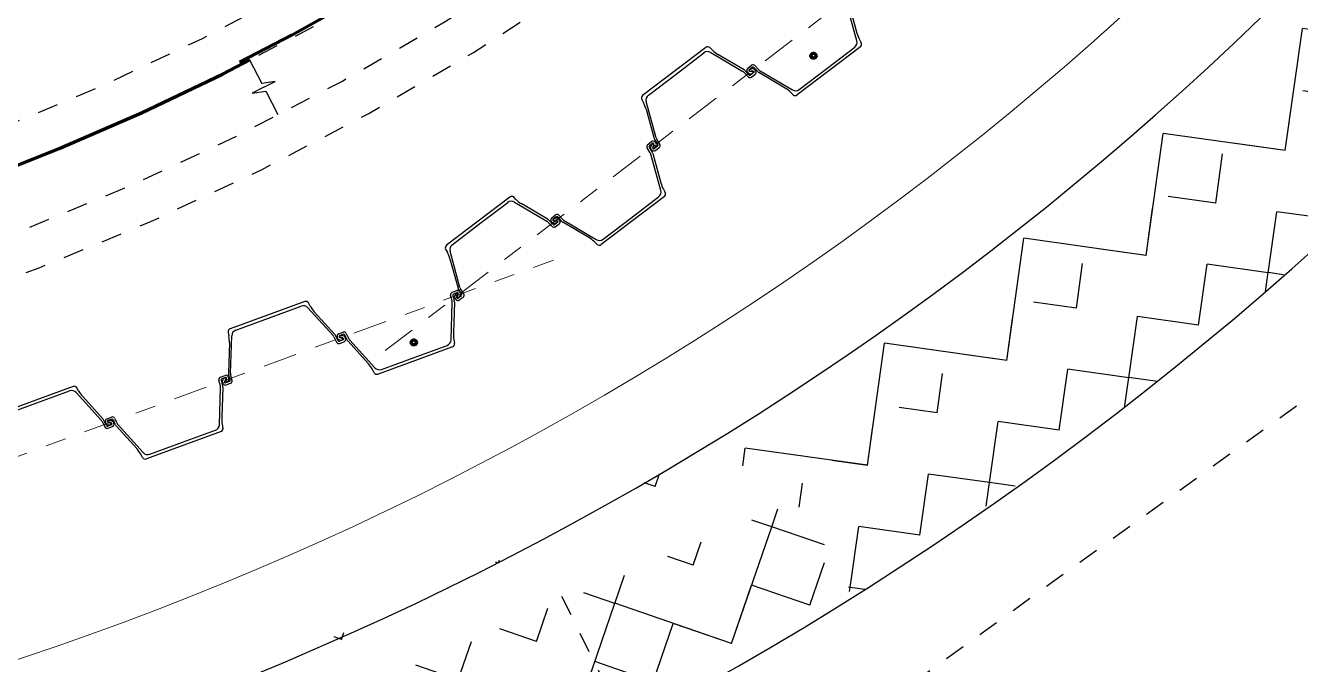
# Model space of a CAD drawing. Header units: metres. Extents: x 2681086.2 to 2681125.9, y 1225431.9 to 1225460.7.
# Drawn here: x 2681113.22 to 2681119.42, y 1225436.07 to 1225439.18 of the extents above; entities that cross this region are included whole.
import ezdxf

# ---------------------------------------------------------------- set-up
doc = ezdxf.new("R2010")
doc.units = ezdxf.units.M
for name, pattern in [('ALL_S17', [0.025, 0, -0.025]), ('AUSGEZOGEN', [0]), ('MITTE2_S7', [0.55, 0.375, -0.175]), ('STRICHPUNKT2_S11', [0.245, 0.165, -0.04, 0, -0.04])]:
    doc.linetypes.add(name, pattern=pattern)
for name, color, linetype, lineweight in [('AXE', 4, 'MITTE2_S7', 18), ('Beton Ansicht', 252, 'AUSGEZOGEN', 25), ('Beton geschnitten', 8, 'AUSGEZOGEN', 25), ('Betonierfugen', 7, 'AUSGEZOGEN', 25), ('Stahl', 252, 'AUSGEZOGEN', 18), ('Standard', 7, 'AUSGEZOGEN', 13), ('Vermassung Schnitte', 7, 'AUSGEZOGEN', 18)]:
    doc.layers.add(name, color=color, linetype=linetype, lineweight=lineweight)

# ---------------------------------------------------------------- blocks, each defined once
blk = doc.blocks.new('COMPLEXOBJECT_49')
at = {"color": 7, "linetype": 'AUSGEZOGEN', "lineweight": 25, "transparency": 33554687}
for p, q in [((312.679, 437.5577), (312.8013, 437.4223)), ((312.6904, 437.5658), (312.6818, 437.5814)), ((312.8095, 437.4284), (312.7102, 437.5382)), ((312.2909, 437.4382), (312.2943, 437.4207)), ((312.2971, 437.3869), (312.2923, 437.2389)), ((312.3024, 437.2395), (312.3083, 437.4218)), ((312.8052, 437.4165), (312.8178, 437.3905)), ((312.8256, 437.3973), (312.8134, 437.4225)), ((312.851, 437.4018), (312.8318, 437.3948)), ((312.8327, 437.3844), (312.8549, 437.3926)), ((312.8383, 437.4216), (312.8333, 437.4198)), ((312.8333, 437.4158), (312.8505, 437.4089)), ((312.8522, 437.4072), (312.8528, 437.4056)), ((312.862, 437.408), (312.8594, 437.415)), ((312.2627, 437.1964), (312.2653, 437.1893)), ((312.2739, 437.1935), (312.2733, 437.1951)), ((312.2735, 437.1975), (312.2822, 437.2139)), ((312.2796, 437.2169), (312.2746, 437.2151)), ((312.2969, 437.1988), (312.2777, 437.1917)), ((312.2807, 437.1822), (312.3029, 437.1903)), ((312.293, 437.2318), (312.3, 437.2047)), ((312.3104, 437.2046), (312.3032, 437.2325))]:
    blk.add_line(p, q, dxfattribs=at)
for points in [[(312.6635, 437.5882), (312.482, 437.5216), (312.3004, 437.4551)], [(312.328, 437.449), (312.4872, 437.5074), (312.6464, 437.5657)]]:
    blk.add_lwpolyline(points, dxfattribs=at)
for centre, radius, start, end in [((312.6567, 437.5375), 0.03, 42.1058, 110.1227), ((312.6687, 437.5741), 0.015, 29.1227, 110.1227), ((312.8215, 437.6388), 0.15, 209.1227, 222.1058), ((312.3056, 437.441), 0.015, 110.1227, 191.1227), ((312.3383, 437.4209), 0.03, 110.1227, 178.1397), ((312.7909, 437.4116), 0.025, 25.8333, 42.1058), ((312.1471, 437.3917), 0.15, 358.1397, 11.1227), ((312.7827, 437.4056), 0.025, 25.8333, 42.1058), ((312.8286, 437.3957), 0.012, 205.8333, 290.1227), ((312.8301, 437.3995), 0.005, 205.8333, 290.1227), ((312.8341, 437.4178), 0.00213, 110.1227, 248.1227), ((312.8452, 437.4028), 0.02, 60.661, 110.1227), ((312.8494, 437.4061), 0.003, 20.1227, 68.1227), ((312.8499, 437.4046), 0.003, 290.1227, 20.1227), ((312.8508, 437.4038), 0.012, 290.1227, 20.1227), ((312.8501, 437.4116), 0.01, 20.1227, 60.661), ((312.2721, 437.1998), 0.01, 159.5844, 200.1227), ((312.2815, 437.1963), 0.02, 110.1227, 159.5844), ((312.2766, 437.1935), 0.012, 200.1227, 290.1227), ((312.2762, 437.1961), 0.003, 152.1227, 200.1227), ((312.2767, 437.1946), 0.003, 200.1227, 290.1227), ((312.2803, 437.2149), 0.00213, 332.1227, 110.1227), ((312.3172, 437.2381), 0.025, 178.1397, 194.4121), ((312.2952, 437.2035), 0.005, 290.1227, 14.4121), ((312.3274, 437.2387), 0.025, 178.1397, 194.4121), ((312.2987, 437.2016), 0.012, 290.1227, 14.4121)]:
    blk.add_arc(centre, radius, start, end, dxfattribs=at)
blk = doc.blocks.new('COMPLEXOBJECT_50')
at = {"color": 7, "linetype": 'AUSGEZOGEN', "lineweight": 25, "transparency": 33554687}
for p, q in [((313.3803, 437.5908), (313.3732, 437.6188)), ((313.3807, 437.6331), (313.4028, 437.6412)), ((313.3835, 437.6187), (313.3905, 437.5915)), ((313.4058, 437.6316), (313.3866, 437.6246)), ((313.4013, 437.6094), (313.41, 437.6259)), ((313.4102, 437.6283), (313.4096, 437.6298)), ((313.4182, 437.634), (313.4208, 437.627)), ((313.3752, 437.4015), (313.3811, 437.5838)), ((313.3913, 437.5845), (313.3865, 437.4365)), ((313.4089, 437.6083), (313.404, 437.6064)), ((312.8286, 437.4308), (312.8508, 437.4389)), ((312.8517, 437.4286), (312.8325, 437.4216)), ((312.8657, 437.4329), (312.8783, 437.4069)), ((312.8241, 437.4084), (312.8215, 437.4154)), ((312.8308, 437.4177), (312.8313, 437.4162)), ((312.833, 437.4144), (312.8502, 437.4075)), ((312.8502, 437.4035), (312.8452, 437.4017)), ((312.8701, 437.4008), (312.8579, 437.4261)), ((312.9733, 437.2851), (312.8741, 437.395)), ((312.8822, 437.401), (313.0045, 437.2657)), ((313.3892, 437.4027), (313.3926, 437.3852)), ((313.0018, 437.242), (312.9931, 437.2576))]:
    blk.add_line(p, q, dxfattribs=at)
for points in [[(313.3831, 437.3682), (313.2016, 437.3017), (313.02, 437.2352)], [(313.0371, 437.2576), (313.1963, 437.316), (313.3555, 437.3743)]]:
    blk.add_lwpolyline(points, dxfattribs=at)
for centre, radius, start, end in [((313.3848, 437.6218), 0.012, 110.1228, 194.4122), ((313.3884, 437.6199), 0.005, 110.1228, 194.4122), ((313.4069, 437.6299), 0.012, 20.1228, 110.1228), ((313.4068, 437.6288), 0.003, 20.1228, 110.1228), ((313.402, 437.627), 0.02, 290.1228, 339.5845), ((313.4074, 437.6273), 0.003, 332.1228, 20.1228), ((313.4114, 437.6235), 0.01, 339.5845, 20.1228), ((313.3561, 437.5846), 0.025, 358.1397, 14.4122), ((313.3663, 437.5853), 0.025, 358.1397, 14.4122), ((313.4032, 437.6084), 0.00213, 152.1228, 290.1228), ((312.8328, 437.4195), 0.012, 110.1228, 200.1228), ((312.8549, 437.4276), 0.012, 25.8333, 110.1228), ((312.8534, 437.4239), 0.005, 25.8334, 110.1228), ((313.5364, 437.4316), 0.15, 178.1397, 191.1228), ((312.8335, 437.4118), 0.01, 200.1228, 240.6611), ((312.8384, 437.4205), 0.02, 240.6611, 290.1228), ((312.8336, 437.4188), 0.003, 110.1228, 200.1228), ((312.8341, 437.4172), 0.003, 200.1228, 248.1228), ((312.8495, 437.4055), 0.00213, 290.1228, 68.1228), ((312.8926, 437.4117), 0.025, 205.8334, 222.1058), ((312.9008, 437.4178), 0.025, 205.8334, 222.1058), ((313.3452, 437.4025), 0.03, 290.1228, 358.1397), ((313.3779, 437.3823), 0.015, 290.1228, 11.1228), ((312.8621, 437.1846), 0.15, 29.1228, 42.1058), ((313.0268, 437.2858), 0.03, 222.1058, 290.1228), ((313.0149, 437.2493), 0.015, 209.1228, 290.1228)]:
    blk.add_arc(centre, radius, start, end, dxfattribs=at)
blk = doc.blocks.new('COMPLEXOBJECT_51')
at = {"color": 7, "linetype": 'AUSGEZOGEN', "lineweight": 25, "transparency": 33554687}
for p, q in [((313.8172, 437.9786), (313.8085, 437.9942)), ((313.8057, 437.9705), (313.928, 437.8351)), ((313.9362, 437.8412), (313.8369, 437.951)), ((313.4176, 437.851), (313.4211, 437.8335)), ((313.4292, 437.6524), (313.4351, 437.8346)), ((313.932, 437.8293), (313.9446, 437.8033)), ((313.9524, 437.8101), (313.9402, 437.8353)), ((313.9777, 437.8146), (313.9586, 437.8076)), ((313.9595, 437.7973), (313.9817, 437.8054)), ((313.96, 437.8286), (313.9773, 437.8217)), ((313.965, 437.8344), (313.9601, 437.8326)), ((313.979, 437.82), (313.9795, 437.8184)), ((313.9888, 437.8208), (313.9862, 437.8278)), ((313.4238, 437.7997), (313.419, 437.6517)), ((313.4003, 437.6103), (313.4089, 437.6267)), ((313.4063, 437.6297), (313.4014, 437.6279)), ((313.4198, 437.6446), (313.4268, 437.6175)), ((313.4371, 437.6174), (313.4299, 437.6453)), ((313.3895, 437.6092), (313.3921, 437.6021)), ((313.4007, 437.6063), (313.4001, 437.6079)), ((313.4236, 437.6116), (313.4045, 437.6046)), ((313.4075, 437.595), (313.4296, 437.6031))]:
    blk.add_line(p, q, dxfattribs=at)
for points in [[(313.7903, 438.001), (313.6087, 437.9344), (313.4272, 437.8679)], [(313.4548, 437.8618), (313.614, 437.9202), (313.7732, 437.9785)]]:
    blk.add_lwpolyline(points, dxfattribs=at)
for centre, radius, start, end in [((313.7954, 437.9869), 0.015, 29.1227, 110.1227), ((313.7835, 437.9503), 0.03, 42.1058, 110.1227), ((313.9482, 438.0516), 0.15, 209.1227, 222.1058), ((313.4324, 437.8539), 0.015, 110.1227, 191.1227), ((313.2739, 437.8045), 0.15, 358.1397, 11.1227), ((313.4651, 437.8337), 0.03, 110.1227, 178.1397), ((313.9095, 437.8184), 0.025, 25.8333, 42.1058), ((313.9177, 437.8244), 0.025, 25.8333, 42.1058), ((313.9554, 437.8085), 0.012, 205.8333, 290.1227), ((313.9569, 437.8123), 0.005, 205.8333, 290.1227), ((313.9608, 437.8306), 0.00213, 110.1227, 248.1227), ((313.9719, 437.8156), 0.02, 60.661, 110.1227), ((313.9761, 437.8189), 0.003, 20.1227, 68.1227), ((313.9767, 437.8174), 0.003, 290.1227, 20.1227), ((313.9775, 437.8166), 0.012, 290.1227, 20.1227), ((313.9768, 437.8244), 0.01, 20.1227, 60.661), ((313.3989, 437.6126), 0.01, 159.5844, 200.1227), ((313.4083, 437.6091), 0.02, 110.1227, 159.5844), ((313.4071, 437.6277), 0.00213, 332.1227, 110.1227), ((313.444, 437.6509), 0.025, 178.1397, 194.4121), ((313.4219, 437.6163), 0.005, 290.1227, 14.4121), ((313.4542, 437.6515), 0.025, 178.1397, 194.4121), ((313.4255, 437.6144), 0.012, 290.1227, 14.4121), ((313.4033, 437.6063), 0.012, 200.1227, 290.1227), ((313.4029, 437.6089), 0.003, 152.1227, 200.1227), ((313.4035, 437.6074), 0.003, 200.1227, 290.1227)]:
    blk.add_arc(centre, radius, start, end, dxfattribs=at)
blk = doc.blocks.new('COMPLEXOBJECT_52')
at = {"color": 7, "linetype": 'AUSGEZOGEN', "lineweight": 25, "transparency": 33554687}
for p, q in [((314.5074, 438.0459), (314.5296, 438.054)), ((314.5071, 438.0036), (314.4999, 438.0316)), ((314.502, 437.8143), (314.5079, 437.9966)), ((314.5103, 438.0315), (314.5173, 438.0043)), ((314.518, 437.9973), (314.5132, 437.8493)), ((314.5325, 438.0444), (314.5134, 438.0374)), ((314.5281, 438.0222), (314.5368, 438.0387)), ((314.5357, 438.0211), (314.5307, 438.0193)), ((314.537, 438.0411), (314.5364, 438.0426)), ((314.545, 438.0468), (314.5475, 438.0398)), ((313.9508, 437.8212), (313.9483, 437.8282)), ((313.9554, 437.8436), (313.9775, 437.8517)), ((313.9575, 437.8305), (313.9581, 437.829)), ((313.9784, 437.8414), (313.9593, 437.8344)), ((313.9598, 437.8272), (313.977, 437.8203)), ((313.9769, 437.8163), (313.972, 437.8145)), ((313.9969, 437.8136), (313.9847, 437.8389)), ((313.9925, 437.8457), (314.0051, 437.8197)), ((314.1001, 437.6979), (314.0008, 437.8078)), ((314.009, 437.8138), (314.1313, 437.6785)), ((314.516, 437.8155), (314.5194, 437.798)), ((314.1285, 437.6548), (314.1199, 437.6704))]:
    blk.add_line(p, q, dxfattribs=at)
for points in [[(314.5098, 437.781), (314.3283, 437.7145), (314.1468, 437.648)], [(314.1639, 437.6705), (314.3231, 437.7288), (314.4823, 437.7871)]]:
    blk.add_lwpolyline(points, dxfattribs=at)
for centre, radius, start, end in [((314.5337, 438.0427), 0.012, 20.1228, 110.1228), ((314.5115, 438.0346), 0.012, 110.1228, 194.4122), ((314.4829, 437.9974), 0.025, 358.1397, 14.4122), ((314.5151, 438.0327), 0.005, 110.1228, 194.4122), ((314.493, 437.9981), 0.025, 358.1397, 14.4122), ((314.53, 438.0213), 0.00213, 152.1228, 290.1228), ((314.5336, 438.0416), 0.003, 20.1228, 110.1228), ((314.5288, 438.0398), 0.02, 290.1228, 339.5845), ((314.5341, 438.0401), 0.003, 332.1228, 20.1228), ((314.5382, 438.0364), 0.01, 339.5845, 20.1228), ((313.9595, 437.8323), 0.012, 110.1228, 200.1228), ((313.9602, 437.8246), 0.01, 200.1228, 240.6611), ((313.9651, 437.8333), 0.02, 240.6611, 290.1228), ((313.9603, 437.8316), 0.003, 110.1228, 200.1228), ((313.9609, 437.83), 0.003, 200.1228, 248.1228), ((313.9762, 437.8183), 0.00213, 290.1228, 68.1228), ((313.9817, 437.8404), 0.012, 25.8333, 110.1228), ((313.9802, 437.8367), 0.005, 25.8334, 110.1228), ((314.0194, 437.8245), 0.025, 205.8334, 222.1058), ((314.0276, 437.8306), 0.025, 205.8334, 222.1058), ((314.472, 437.8153), 0.03, 290.1228, 358.1397), ((314.6631, 437.8444), 0.15, 178.1397, 191.1228), ((314.5047, 437.7951), 0.015, 290.1228, 11.1228), ((313.9888, 437.5974), 0.15, 29.1228, 42.1058), ((314.1536, 437.6986), 0.03, 222.1058, 290.1228), ((314.1416, 437.6621), 0.015, 209.1228, 290.1228)]:
    blk.add_arc(centre, radius, start, end, dxfattribs=at)
blk = doc.blocks.new('COMPLEXOBJECT_53')
at = {"color": 7, "linetype": 'AUSGEZOGEN', "lineweight": 25, "transparency": 33554687}
for p, q in [((314.8195, 438.4962), (314.8066, 438.5085)), ((314.811, 438.485), (314.9679, 438.392)), ((314.9739, 438.4002), (314.8465, 438.4757)), ((314.9734, 438.3876), (314.9931, 438.3665)), ((314.9986, 438.3753), (314.9794, 438.3958)), ((315.0034, 438.4023), (314.9992, 438.3991)), ((315.0004, 438.3953), (315.0189, 438.3938)), ((315.0214, 438.3871), (315.0052, 438.3747)), ((315.0091, 438.3651), (315.0279, 438.3794)), ((315.021, 438.3926), (315.022, 438.3913)), ((315.0302, 438.3963), (315.0256, 438.4022)), ((314.4757, 438.256), (314.4842, 438.2403)), ((314.5455, 438.0697), (314.4972, 438.2456)), ((314.4968, 438.2088), (314.536, 438.066)), ((314.5388, 438.0595), (314.5535, 438.0357)), ((314.5635, 438.0386), (314.5483, 438.0632)), ((314.5204, 438.0167), (314.525, 438.0107)), ((314.5304, 438.0413), (314.5262, 438.0381)), ((314.5304, 438.021), (314.5338, 438.0392)), ((314.5319, 438.0173), (314.5309, 438.0186)), ((314.5523, 438.0291), (314.5361, 438.0167)), ((314.5418, 438.0085), (314.5605, 438.0228))]:
    blk.add_line(p, q, dxfattribs=at)
for points in [[(314.7872, 438.5096), (314.6335, 438.3923), (314.4798, 438.275)], [(314.5079, 438.2774), (314.6427, 438.3802), (314.7775, 438.4831)]]:
    blk.add_lwpolyline(points, dxfattribs=at)
for centre, radius, start, end in [((314.7957, 438.4592), 0.03, 59.3318, 127.3488), ((314.7963, 438.4977), 0.015, 46.3488, 127.3488), ((314.9231, 438.6047), 0.15, 226.3488, 239.3318), ((314.9551, 438.3705), 0.025, 43.0594, 59.3318), ((314.9611, 438.3787), 0.025, 43.0594, 59.3318), ((315.0019, 438.3747), 0.012, 223.0594, 307.3488), ((315.0005, 438.3974), 0.00213, 127.3488, 265.3488), ((315.0022, 438.3787), 0.005, 223.0594, 307.3488), ((315.0156, 438.3864), 0.02, 77.8871, 127.3488), ((315.0186, 438.3908), 0.003, 37.3488, 85.3488), ((315.0177, 438.3962), 0.01, 37.3488, 77.8871), ((315.0196, 438.3895), 0.003, 307.3488, 37.3488), ((315.0206, 438.389), 0.012, 307.3488, 37.3488), ((314.4889, 438.2631), 0.015, 127.3488, 208.3488), ((314.3521, 438.1691), 0.15, 15.3658, 28.3488), ((314.5261, 438.2535), 0.03, 127.3488, 195.3658), ((314.5601, 438.0727), 0.025, 195.3658, 211.6382), ((314.5696, 438.0763), 0.025, 195.3658, 211.6382), ((314.5383, 438.0222), 0.02, 127.3488, 176.8105), ((314.5284, 438.0228), 0.01, 176.8105, 217.3488), ((314.5345, 438.018), 0.012, 217.3488, 307.3488), ((314.5333, 438.0204), 0.003, 169.3488, 217.3488), ((314.5317, 438.0396), 0.00213, 349.3488, 127.3488), ((314.5343, 438.0191), 0.003, 217.3488, 307.3488), ((314.5493, 438.0331), 0.005, 307.3488, 31.6382), ((314.5533, 438.0323), 0.012, 307.3488, 31.6382)]:
    blk.add_arc(centre, radius, start, end, dxfattribs=at)
blk = doc.blocks.new('COMPLEXOBJECT_54')
at = {"color": 7, "linetype": 'AUSGEZOGEN', "lineweight": 25, "transparency": 33554687}
for p, q in [((315.471, 438.7245), (315.4559, 438.749)), ((315.4588, 438.7649), (315.4776, 438.7792)), ((315.4658, 438.752), (315.4805, 438.7281)), ((315.4833, 438.7709), (315.4671, 438.7586)), ((315.4856, 438.7485), (315.489, 438.7667)), ((315.4885, 438.7691), (315.4875, 438.7704)), ((315.4932, 438.7496), (315.489, 438.7464)), ((315.4944, 438.7769), (315.499, 438.771)), ((315.5222, 438.5421), (315.4739, 438.718)), ((315.4834, 438.7216), (315.5226, 438.5789)), ((315.5352, 438.5474), (315.5437, 438.5317)), ((314.9915, 438.4082), (315.0102, 438.4225)), ((315.0263, 438.4212), (315.046, 438.4001)), ((314.9938, 438.3854), (314.9892, 438.3914)), ((314.9974, 438.3964), (314.9984, 438.3951)), ((315.0141, 438.4129), (314.9979, 438.4006)), ((315.0005, 438.3939), (315.019, 438.3924)), ((315.0201, 438.3886), (315.016, 438.3854)), ((315.04, 438.3919), (315.0208, 438.4124)), ((315.1728, 438.3119), (315.0455, 438.3875)), ((315.0515, 438.3957), (315.2084, 438.3026)), ((315.2128, 438.2791), (315.1999, 438.2915))]:
    blk.add_line(p, q, dxfattribs=at)
for points in [[(315.5396, 438.5126), (315.3859, 438.3954), (315.2322, 438.2781)], [(315.2419, 438.3046), (315.3767, 438.4074), (315.5115, 438.5103)]]:
    blk.add_lwpolyline(points, dxfattribs=at)
for centre, radius, start, end in [((315.4661, 438.7553), 0.012, 127.3488, 211.6382), ((315.4701, 438.7546), 0.005, 127.3488, 211.6382), ((315.4849, 438.7697), 0.012, 37.3488, 127.3488), ((315.4851, 438.7686), 0.003, 37.3488, 127.3488), ((315.4877, 438.7481), 0.00213, 169.3488, 307.3488), ((315.4861, 438.7673), 0.003, 349.3488, 37.3488), ((315.481, 438.7655), 0.02, 307.3488, 356.8105), ((315.491, 438.7649), 0.01, 356.8105, 37.3488), ((315.4498, 438.7114), 0.025, 15.3658, 31.6382), ((315.4593, 438.715), 0.025, 15.3658, 31.6382), ((315.6672, 438.6186), 0.15, 195.3658, 208.3488), ((315.4933, 438.5342), 0.03, 307.3488, 15.3658), ((315.5305, 438.5246), 0.015, 307.3488, 28.3488), ((315.0175, 438.413), 0.012, 43.0594, 127.3488), ((314.9988, 438.3987), 0.012, 127.3488, 217.3488), ((315.0017, 438.3915), 0.01, 217.3488, 257.8871), ((314.9998, 438.3982), 0.003, 127.3488, 217.3488), ((315.0008, 438.3969), 0.003, 217.3488, 265.3488), ((315.0038, 438.4013), 0.02, 257.8871, 307.3488), ((315.0172, 438.409), 0.005, 43.0594, 127.3488), ((315.0188, 438.3903), 0.00213, 307.3488, 85.3488), ((315.0582, 438.409), 0.025, 223.0594, 239.3319), ((315.0643, 438.4172), 0.025, 223.0594, 239.3319), ((315.0963, 438.1829), 0.15, 46.3488, 59.3319), ((315.2237, 438.3284), 0.03, 239.3319, 307.3488), ((315.2231, 438.29), 0.015, 226.3488, 307.3488)]:
    blk.add_arc(centre, radius, start, end, dxfattribs=at)
blk = doc.blocks.new('COMPLEXOBJECT_55')
at = {"color": 7, "linetype": 'AUSGEZOGEN', "lineweight": 25, "transparency": 33554687}
for p, q in [((315.7735, 439.2242), (315.7606, 439.2365)), ((315.7649, 439.213), (315.9218, 439.12)), ((315.9278, 439.1282), (315.8005, 439.2037)), ((315.9273, 439.1156), (315.947, 439.0945)), ((315.9525, 439.1033), (315.9334, 439.1238)), ((315.9574, 439.1303), (315.9532, 439.1271)), ((315.9543, 439.1233), (315.9728, 439.1218)), ((315.9754, 439.1151), (315.9592, 439.1027)), ((315.9631, 439.0931), (315.9818, 439.1074)), ((315.975, 439.1206), (315.9759, 439.1193)), ((315.9841, 439.1243), (315.9796, 439.1302)), ((315.4296, 438.984), (315.4381, 438.9683)), ((315.4507, 438.9368), (315.49, 438.794)), ((315.4995, 438.7977), (315.4511, 438.9736)), ((315.4744, 438.7447), (315.4789, 438.7387)), ((315.4843, 438.7693), (315.4802, 438.7661)), ((315.4843, 438.749), (315.4877, 438.7672)), ((315.4859, 438.7453), (315.4849, 438.7466)), ((315.5063, 438.7571), (315.4901, 438.7447)), ((315.4928, 438.7875), (315.5075, 438.7637)), ((315.4957, 438.7365), (315.5145, 438.7508)), ((315.5174, 438.7666), (315.5023, 438.7912))]:
    blk.add_line(p, q, dxfattribs=at)
for points in [[(315.7411, 439.2376), (315.5874, 439.1203), (315.4337, 439.003)], [(315.4619, 439.0054), (315.5966, 439.1082), (315.7314, 439.2111)]]:
    blk.add_lwpolyline(points, dxfattribs=at)
for centre, radius, start, end in [((315.7502, 439.2257), 0.015, 46.3488, 127.3488), ((315.7496, 439.1872), 0.03, 59.3318, 127.3488), ((315.877, 439.3327), 0.15, 226.3488, 239.3318), ((315.9091, 439.0985), 0.025, 43.0594, 59.3318), ((315.9151, 439.1067), 0.025, 43.0594, 59.3318), ((315.9545, 439.1254), 0.00213, 127.3488, 265.3488), ((315.9562, 439.1067), 0.005, 223.0594, 307.3488), ((315.9695, 439.1144), 0.02, 77.8871, 127.3488), ((315.9726, 439.1188), 0.003, 37.3488, 85.3488), ((315.9716, 439.1242), 0.01, 37.3488, 77.8871), ((315.9736, 439.1175), 0.003, 307.3488, 37.3488), ((315.9746, 439.117), 0.012, 307.3488, 37.3488), ((315.9558, 439.1027), 0.012, 223.0594, 307.3488), ((315.4428, 438.9911), 0.015, 127.3488, 208.3488), ((315.4801, 438.9815), 0.03, 127.3488, 195.3658), ((315.3061, 438.8971), 0.15, 15.3658, 28.3488), ((315.5141, 438.8007), 0.025, 195.3658, 211.6382), ((315.5236, 438.8043), 0.025, 195.3658, 211.6382), ((315.4923, 438.7502), 0.02, 127.3488, 176.8105), ((315.4823, 438.7508), 0.01, 176.8105, 217.3488), ((315.4885, 438.746), 0.012, 217.3488, 307.3488), ((315.4856, 438.7676), 0.00213, 349.3488, 127.3488), ((315.4873, 438.7484), 0.003, 169.3488, 217.3488), ((315.4882, 438.7471), 0.003, 217.3488, 307.3488), ((315.5032, 438.7611), 0.005, 307.3488, 31.6382), ((315.5072, 438.7603), 0.012, 307.3488, 31.6382)]:
    blk.add_arc(centre, radius, start, end, dxfattribs=at)
blk = doc.blocks.new('COMPLEXOBJECT_56')
at = {"color": 7, "linetype": 'AUSGEZOGEN', "lineweight": 25, "transparency": 33554687}
for p, q in [((316.425, 439.4525), (316.4099, 439.477)), ((316.4128, 439.4929), (316.4315, 439.5072)), ((316.4198, 439.48), (316.4345, 439.4561)), ((316.4372, 439.4989), (316.421, 439.4866)), ((316.4395, 439.4765), (316.443, 439.4947)), ((316.4424, 439.4971), (316.4414, 439.4984)), ((316.4471, 439.4776), (316.4429, 439.4744)), ((316.4484, 439.5049), (316.4529, 439.499)), ((316.4761, 439.2701), (316.4278, 439.446)), ((316.4373, 439.4496), (316.4765, 439.3069)), ((316.4892, 439.2754), (316.4976, 439.2597)), ((315.9477, 439.1134), (315.9432, 439.1194)), ((315.9454, 439.1362), (315.9642, 439.1505)), ((315.9513, 439.1244), (315.9523, 439.1231)), ((315.9681, 439.1409), (315.9519, 439.1286)), ((315.9545, 439.1219), (315.973, 439.1204)), ((315.9741, 439.1166), (315.9699, 439.1134)), ((315.9939, 439.1199), (315.9748, 439.1404)), ((315.9802, 439.1492), (315.9999, 439.1281)), ((316.1268, 439.0399), (315.9994, 439.1155)), ((316.0055, 439.1237), (316.1623, 439.0306)), ((316.1667, 439.0071), (316.1538, 439.0195))]:
    blk.add_line(p, q, dxfattribs=at)
for points in [[(316.4935, 439.2406), (316.3398, 439.1234), (316.1862, 439.0061)], [(316.1958, 439.0326), (316.3306, 439.1354), (316.4654, 439.2383)]]:
    blk.add_lwpolyline(points, dxfattribs=at)
for centre, radius, start, end in [((316.4201, 439.4833), 0.012, 127.3488, 211.6382), ((316.424, 439.4826), 0.005, 127.3488, 211.6382), ((316.4388, 439.4977), 0.012, 37.3488, 127.3488), ((316.439, 439.4966), 0.003, 37.3488, 127.3488), ((316.4416, 439.4761), 0.00213, 169.3488, 307.3488), ((316.44, 439.4953), 0.003, 349.3488, 37.3488), ((316.435, 439.4935), 0.02, 307.3488, 356.8105), ((316.445, 439.4929), 0.01, 356.8105, 37.3488), ((316.4037, 439.4394), 0.025, 15.3658, 31.6382), ((316.4132, 439.443), 0.025, 15.3658, 31.6382), ((316.6212, 439.3466), 0.15, 195.3658, 208.3488), ((316.4472, 439.2622), 0.03, 307.3488, 15.3658), ((316.4844, 439.2526), 0.015, 307.3488, 28.3488), ((315.9527, 439.1267), 0.012, 127.3488, 217.3488), ((315.9557, 439.1195), 0.01, 217.3488, 257.8871), ((315.9537, 439.1262), 0.003, 127.3488, 217.3488), ((315.9547, 439.1249), 0.003, 217.3488, 265.3488), ((315.9578, 439.1293), 0.02, 257.8871, 307.3488), ((315.9715, 439.141), 0.012, 43.0594, 127.3488), ((315.9711, 439.137), 0.005, 43.0594, 127.3488), ((315.9728, 439.1183), 0.00213, 307.3488, 85.3488), ((316.0122, 439.137), 0.025, 223.0594, 239.3319), ((316.0182, 439.1452), 0.025, 223.0594, 239.3319), ((316.0503, 438.9109), 0.15, 46.3488, 59.3319), ((316.1776, 439.0564), 0.03, 239.3319, 307.3488), ((316.1771, 439.018), 0.015, 226.3488, 307.3488)]:
    blk.add_arc(centre, radius, start, end, dxfattribs=at)
blk = doc.blocks.new('MUSTERELEMENT_13')
at = {"layer": 'Betonierfugen', "color": 7, "linetype": 'AUSGEZOGEN', "lineweight": 25, "transparency": 33554687}
for p, q in [((313.5213, 439.1764), (313.5809, 439.062)), ((313.5906, 439.0434), (313.5352, 439.0145)), ((313.6461, 439.0723), (313.5809, 439.062)), ((313.5906, 439.0434), (313.6461, 439.0723)), ((313.5352, 439.0145), (313.6003, 439.0248)), ((313.6003, 439.0248), (313.66, 438.9104)), ((313.66, 438.9104), (313.66, 438.9104))]:
    blk.add_line(p, q, dxfattribs=at)

msp = doc.modelspace()

# ---------------------------------------------------------------- hatches: boundary and pattern name
at = {"layer": 'Beton Ansicht', "transparency": 33554687}
h = msp.add_hatch(dxfattribs=at)
h.set_pattern_fill('MUSTER', color=256, scale=0.6, angle=82, style=0, pattern_type=2)
h.set_pattern_definition([(82, (2680799.764, 1225001.194), (-0.510657, 0.6776647), [0.6, -0.6]), (172, (2680799.764, 1225001.194), (-0.6776647, -0.510657), [0.6, -0.6])])
h.paths.add_polyline_path([(2681116.595, 1225437.172), (2681117.249, 1225436.402), (2681118.424, 1225437.21), (2681119.096, 1225437.746), (2681120.248, 1225438.812), (2681119.56, 1225439.539), (2681119.085, 1225439.073), (2681118.385, 1225438.454), (2681117.538, 1225437.8)], flags=0)
h = msp.add_hatch(dxfattribs=at)
h.set_pattern_fill('MUSTER', color=256, scale=0.3, angle=82, style=0, pattern_type=2)
h.set_pattern_definition([(82, (2680800.275, 1225000.516), (-0.25532849, 0.33883235), [0.3, -0.3]), (172, (2680800.275, 1225000.516), (-0.33883235, -0.25532849), [0.3, -0.3])])
h.paths.add_polyline_path([(2681116.939, 1225436.908), (2681117.249, 1225436.402), (2681118.424, 1225437.21), (2681119.096, 1225437.746), (2681120.248, 1225438.812), (2681119.786, 1225439.143)], flags=0)
h = msp.add_hatch(dxfattribs=at)
h.set_pattern_fill('MUSTER', color=256, scale=0.6, angle=71, style=0, pattern_type=2)
h.set_pattern_definition([(71, (2680800.042, 1225001.364), (-0.37197025, 0.76265204), [0.6, -0.6]), (161, (2680800.042, 1225001.364), (-0.76265204, -0.37197025), [0.6, -0.6])])
h.paths.add_polyline_path([(2681113.314, 1225435.665), (2681113.769, 1225434.763), (2681115.1, 1225435.273), (2681115.88, 1225435.636), (2681117.249, 1225436.402), (2681116.752, 1225437.27), (2681116.18, 1225436.928), (2681115.354, 1225436.492), (2681114.378, 1225436.054)], flags=0)
h = msp.add_hatch(dxfattribs=at)
h.set_pattern_fill('MUSTER', color=256, scale=0.3, angle=71, style=0, pattern_type=2)
h.set_pattern_definition([(71, (2680800.414, 1225000.601), (-0.18598513, 0.38132602), [0.3, -0.3]), (161, (2680800.414, 1225000.601), (-0.38132602, -0.18598513), [0.3, -0.3])])
h.paths.add_polyline_path([(2681113.47, 1225435.356), (2681113.769, 1225434.763), (2681115.1, 1225435.273), (2681115.88, 1225435.636), (2681117.249, 1225436.402), (2681116.879, 1225436.831)], flags=0)

# ---------------------------------------------------------------- linework, layer by layer
at = {"layer": 'AXE', "color": 52, "linetype": 'AUSGEZOGEN', "transparency": 33554687}
for p, q in [((2681116.748, 1225438.957), (2681116.756, 1225438.964)), ((2681116.756, 1225438.964), (2681116.748, 1225438.957)), ((2681116.756, 1225438.964), (2681116.748, 1225438.957)), ((2681116.748, 1225438.957), (2681116.756, 1225438.964)), ((2681116.748, 1225438.957), (2681116.756, 1225438.964)), ((2681116.756, 1225438.964), (2681116.748, 1225438.957)), ((2681116.755, 1225438.956), (2681116.749, 1225438.964)), ((2681116.749, 1225438.964), (2681116.755, 1225438.956)), ((2681116.749, 1225438.964), (2681116.755, 1225438.957)), ((2681116.755, 1225438.957), (2681116.749, 1225438.964)), ((2681116.755, 1225438.956), (2681116.749, 1225438.964)), ((2681116.749, 1225438.964), (2681116.755, 1225438.956)), ((2681116.271, 1225438.593), (2681116.279, 1225438.6)), ((2681116.279, 1225438.6), (2681116.271, 1225438.593)), ((2681116.272, 1225438.6), (2681116.278, 1225438.593)), ((2681116.278, 1225438.593), (2681116.272, 1225438.6)), ((2681115.794, 1225438.229), (2681115.802, 1225438.236)), ((2681115.802, 1225438.236), (2681115.794, 1225438.229)), ((2681115.802, 1225438.236), (2681115.794, 1225438.229)), ((2681115.794, 1225438.229), (2681115.802, 1225438.236)), ((2681115.794, 1225438.229), (2681115.802, 1225438.236)), ((2681115.802, 1225438.236), (2681115.794, 1225438.229)), ((2681115.801, 1225438.228), (2681115.795, 1225438.236)), ((2681115.795, 1225438.236), (2681115.801, 1225438.228)), ((2681115.795, 1225438.236), (2681115.801, 1225438.229)), ((2681115.801, 1225438.229), (2681115.795, 1225438.236)), ((2681115.801, 1225438.228), (2681115.795, 1225438.236)), ((2681115.795, 1225438.236), (2681115.801, 1225438.228)), ((2681115.315, 1225437.868), (2681115.325, 1225437.871)), ((2681115.325, 1225437.871), (2681115.315, 1225437.868)), ((2681115.325, 1225437.871), (2681115.315, 1225437.868)), ((2681115.315, 1225437.868), (2681115.325, 1225437.871)), ((2681115.315, 1225437.868), (2681115.325, 1225437.871)), ((2681115.325, 1225437.871), (2681115.315, 1225437.868)), ((2681115.318, 1225437.874), (2681115.322, 1225437.865)), ((2681115.322, 1225437.865), (2681115.318, 1225437.874)), ((2681115.322, 1225437.865), (2681115.318, 1225437.874)), ((2681115.318, 1225437.874), (2681115.322, 1225437.865)), ((2681115.318, 1225437.874), (2681115.322, 1225437.865)), ((2681115.322, 1225437.865), (2681115.318, 1225437.874)), ((2681114.752, 1225437.661), (2681114.761, 1225437.665)), ((2681114.761, 1225437.665), (2681114.752, 1225437.661)), ((2681114.758, 1225437.658), (2681114.755, 1225437.668)), ((2681114.755, 1225437.668), (2681114.758, 1225437.658)), ((2681114.189, 1225437.455), (2681114.198, 1225437.458)), ((2681114.198, 1225437.458), (2681114.189, 1225437.455)), ((2681114.198, 1225437.458), (2681114.189, 1225437.455)), ((2681114.189, 1225437.455), (2681114.198, 1225437.458)), ((2681114.189, 1225437.455), (2681114.198, 1225437.458)), ((2681114.198, 1225437.458), (2681114.189, 1225437.455)), ((2681114.192, 1225437.461), (2681114.195, 1225437.452)), ((2681114.195, 1225437.452), (2681114.192, 1225437.461)), ((2681114.195, 1225437.452), (2681114.192, 1225437.461)), ((2681114.192, 1225437.461), (2681114.195, 1225437.452)), ((2681114.192, 1225437.461), (2681114.195, 1225437.452)), ((2681114.195, 1225437.452), (2681114.192, 1225437.461)), ((2681113.625, 1225437.249), (2681113.635, 1225437.252)), ((2681113.635, 1225437.252), (2681113.625, 1225437.249)), ((2681113.632, 1225437.246), (2681113.628, 1225437.255)), ((2681113.628, 1225437.255), (2681113.632, 1225437.246))]:
    msp.add_line(p, q, dxfattribs=at)
at = {"layer": 'Beton geschnitten', "color": 250, "linetype": 'ALL_S17', "lineweight": 25, "transparency": 33554687}
for p, q in [((2681117.374, 1225435.868), (2681119.979, 1225437.749)), ((2681115.826, 1225436.405), (2681116.407, 1225435.228))]:
    msp.add_line(p, q, dxfattribs=at)
at = {"layer": 'Beton geschnitten', "color": 7, "linetype": 'ALL_S17', "lineweight": 25, "transparency": 33554687}
for radius, start, end in [(12.45, 264.8419, 348.6801), (13.15, 264.7689, 348.4889), (12.65, 264.8202, 348.0605), (12.95, 264.7889, 348.0605)]:
    msp.add_arc((2681108.527, 1225450.264), radius, start, end, dxfattribs=at)
at = {"layer": 'Beton geschnitten', "transparency": 33554687}
for radius in [15.371, 16.371]:
    msp.add_arc((2681108.527, 1225450.258), radius, 261.6608, 345.8775, dxfattribs=at)
at = {"layer": 'Stahl', "color": 5, "linetype": 'AUSGEZOGEN', "lineweight": 100, "transparency": 33554687}
for points in [[(2681114.259, 1225439.004), (2681114.515, 1225439.137), (2681114.896, 1225439.352), (2681115.269, 1225439.581), (2681115.634, 1225439.822), (2681115.99, 1225440.076), (2681116.338, 1225440.342), (2681116.676, 1225440.62), (2681117.004, 1225440.909), (2681117.322, 1225441.209), (2681117.63, 1225441.521), (2681117.926, 1225441.843), (2681118.211, 1225442.174), (2681118.485, 1225442.516), (2681118.746, 1225442.867), (2681118.996, 1225443.226), (2681119.232, 1225443.594), (2681119.411, 1225443.894)], [(2681107.335, 1225437.666), (2681107.385, 1225437.666), (2681107.821, 1225437.634), (2681108.258, 1225437.617), (2681108.696, 1225437.615), (2681109.133, 1225437.629), (2681109.57, 1225437.657), (2681110.005, 1225437.701), (2681110.439, 1225437.759), (2681110.87, 1225437.833), (2681111.299, 1225437.921), (2681111.724, 1225438.025), (2681112.145, 1225438.143), (2681112.562, 1225438.275), (2681112.975, 1225438.422), (2681113.381, 1225438.583), (2681113.782, 1225438.757), (2681114.177, 1225438.946), (2681114.31, 1225439.015)]]:
    msp.add_lwpolyline(points, dxfattribs=at)
at = {"layer": 'Standard', "color": 132, "linetype": 'AUSGEZOGEN', "lineweight": 70, "transparency": 33554687}
for centre in [(2681117.051, 1225439.035), (2681115.107, 1225437.64)]:
    msp.add_circle(centre, 0.0125, dxfattribs=at)
at = {"layer": 'Standard', "color": 7, "linetype": 'AUSGEZOGEN', "lineweight": 13, "transparency": 33554687}
msp.add_arc((2681108.527, 1225450.264), 14.9082, 261.6608, 348.0605, dxfattribs=at)
at = {"layer": 'Vermassung Schnitte', "color": 7, "linetype": 'STRICHPUNKT2_S11', "lineweight": 18, "transparency": 33554687}
for p, q in [((2681114.968, 1225437.6), (2681119.007, 1225440.682)), ((2681110.886, 1225436.245), (2681115.787, 1225438.041))]:
    msp.add_line(p, q, dxfattribs=at)

# ---------------------------------------------------------------- block references
at = {"color": 7, "linetype": 'AUSGEZOGEN', "lineweight": 25, "transparency": 33554687}
for name in ['COMPLEXOBJECT_56', 'COMPLEXOBJECT_55', 'COMPLEXOBJECT_54', 'COMPLEXOBJECT_53', 'COMPLEXOBJECT_52', 'COMPLEXOBJECT_51', 'COMPLEXOBJECT_50', 'COMPLEXOBJECT_49']:
    msp.add_blockref(name, (2680800.786, 1224999.838), dxfattribs=at)
at = {"layer": 'Betonierfugen', "color": 7, "linetype": 'AUSGEZOGEN', "lineweight": 25, "transparency": 33554687}
msp.add_blockref('MUSTERELEMENT_13', (2680800.786, 1224999.838), dxfattribs=at)

doc.saveas('drawing.dxf')
